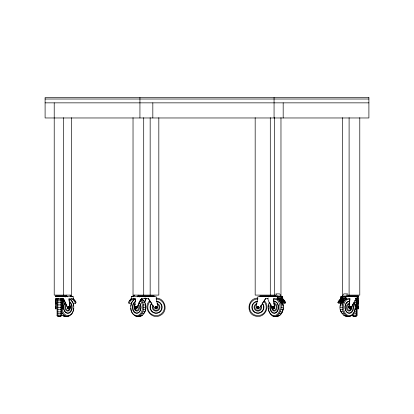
<?xml version="1.0" encoding="UTF-8"?>
<svg xmlns="http://www.w3.org/2000/svg" width="414" height="414" viewBox="0 0 414 414"><rect width="100%" height="100%" fill="white"/><g stroke="black" fill="none" stroke-linecap="round" stroke-linejoin="round"><path stroke-width="0.62" d="M56.133 307.944L55.59 308.182A2.924 2.732 0 0 1 55.59 306.37L55.755 306.37M57.085 315.375L57.085 315.665L57.085 298.903L57.085 299.193M57.846 316.425L57.846 316.11L60.894 316.11L60.894 316.425L57.846 316.425L57.846 298.458L62.198 298.53M61.655 315.375L61.655 315.665L61.655 298.903L61.655 299.193M139.311 297.004L139.311 296.621M345.354 298.742L346.606 298.742A12.001 8.482 -90 0 0 342.187 303.26L338.424 303.26L337.85 302.453A11.871 8.394 -90 0 1 342.269 297.935L342.269 296.031L343.796 293.878L347.563 293.878L346.037 296.031L342.269 296.031M353.106 316.425L353.106 316.115L356.154 316.115L356.154 316.425L353.106 316.425L353.106 313.745L356.154 313.745M355.026 297.004L355.026 296.626M356.154 316.425L356.154 298.142M357.867 296.621L357.867 306.841L358.245 306.841L358.245 296.621L355.833 296.621M73.713 308.461L73.123 311.297M268.251 306.696L268.417 304.921M268.582 310.205C274.322 326.392 287.352 306.872 277.892 299.363M274.663 316.425C281.711 317.678 284.868 308.725 282.571 303.26M130.829 306.096L131.429 303.26L128.966 303.26L128.397 302.453A11.871 8.394 90 0 1 131.528 298.654M137.179 316.425C144.688 315.22 145.521 303.835 140.418 299.369L142.571 299.369C147.255 303.69 146.96 313.072 141.008 316.115C135.813 318.102 130.695 313.652 130.819 308.363M354.876 310.205C351.284 323.225 335.961 313.921 340.882 303.26M348.79 316.425C340.934 315.173 340.23 302.406 346.606 298.758M355.036 309.656L355.202 307.881M136.755 308.14L139.611 301.495L141.505 298.53L136.755 308.14A1.713 1.211 90 0 1 135.238 308.865A1.713 1.211 90 0 1 134.534 306.841L135.445 298.877L135.714 298.877L131.14 298.872L131.398 296.615L133.318 296.615M135.011 304.999L135.155 303.778M135.435 301.325L135.575 300.098M350.611 308.766A1.713 1.211 -90 0 1 349.266 308.642A1.713 1.211 -90 0 1 348.836 306.841L349.752 298.877L350.021 298.877L349.106 306.841A1.713 1.211 -90 0 0 349.809 308.865A1.713 1.211 -90 0 0 351.326 308.14C351.077 306.557 357.111 299.265 355.357 298.53M346.037 296.615L340.857 296.615L340.593 298.872L340.862 298.872L341.079 296.998L345.659 296.998L345.442 298.872L350.021 298.877M350.881 307.68L350.617 306.37A2.924 1.935 -62 0 1 350.135 308.182L350.021 308.182A0.952 0.673 -90 0 1 349.644 306.955A0.952 0.673 -90 0 1 350.513 306.391M62.607 303.938L62.985 301.247L62.504 298.53L62.845 298.53L63.233 299.938L62.99 303.938M258.791 307.612C258.786 304.507 256.561 309.972 258.791 307.612L256.959 306.94A0.963 0.963 0 0 0 257.534 308.176A0.963 0.963 0 0 0 258.843 307.172A0.963 0.963 0 0 0 257.363 306.474A0.963 0.963 0 0 0 257.404 308.114L258.45 308.047M135.45 308.182L135.456 308.161A0.963 0.683 90 0 1 135.042 306.94L134.928 306.94A2.965 0.724 14.6 0 0 136.216 307.612L136.315 306.872L135.813 306.37A2.924 1.935 -62 0 0 135.331 308.182L136.253 307.835L135.688 307.276M56.133 303.938L55.755 301.247L56.242 298.53L55.895 298.53L55.507 299.938L55.755 303.938M146.302 298.53L144.714 302.53M358.245 303.938L358.493 299.938M61.438 303.819L62.788 300.823L61.712 300.823M350.906 307.612L351.025 307.612A2.965 0.724 14.6 0 0 349.732 306.94L350.26 307.276C349.494 309.605 352.04 306.96 350.451 306.365M351.3 307.618L352.785 304.466M353.033 303.938L353.701 302.655M144.496 302.184L145.93 298.53L146.292 298.53M262.176 303.938L262.864 302.655M72.957 311.851C71.57 316.379 65.64 317.843 61.976 315.204L64.134 315.204L65.691 316.115L67.363 316.425M131.59 302.706L133.955 299.363M136.222 307.876L135.368 308.109M136.263 307.804L136.351 307.038L135.88 306.365A0.963 0.683 90 0 0 135.042 306.94L135.078 306.955M338.688 301.428L338.393 301.93L341.591 301.93L342.89 300.067L344.862 298.38L341.664 298.38L338.688 301.428L341.886 301.428M350.824 307.835L349.939 308.109M263.18 302.184L265.612 298.53L268.096 298.53M265.778 298.53L259.376 308.14A1.713 1.713 0 0 1 256.24 306.841L257.901 296.621L267.801 296.626M73.713 306.096L73.118 303.26L75.576 303.26L76.15 302.453A11.871 8.394 90 0 0 73.019 298.654M132.816 296.031L133.427 295.166M133.386 296.838L134.607 295.115M137.153 296.838L138.369 295.115M281.266 303.26L281.841 302.453L285.603 302.453L285.034 303.26L281.266 303.26A12.001 8.482 -90 0 0 276.847 298.742M346.606 296.838L347.827 295.115L359.787 295.094L359.787 117.69M129.587 300.947L131.021 299.301M149.64 300.823C142.043 307.778 152.005 320.746 160.679 315.199C168.658 311.049 165.082 297.733 156.099 298.142M258.688 307.804L258.817 307.038L258.145 306.365M63.119 300.46L64.123 299.369L61.971 299.369M68.615 306.37C67.803 306.836 68.155 308.559 69.21 308.182A2.924 1.935 62 0 0 68.729 306.37L68.62 306.391A0.978 0.693 90 0 1 69.505 306.95A0.978 0.693 90 0 1 69.091 308.207M273.431 308.207A0.978 0.693 -90 0 0 273.845 306.95A0.978 0.693 -90 0 0 272.955 306.376L272.702 306.608L273.007 306.365A0.952 0.673 -90 0 1 273.763 306.805L273.83 307.038M68.667 306.365L68.191 307.038L68.279 307.804M69.179 308.109L68.294 307.835M273.519 308.109C272.241 308.808 272.49 305.511 272.619 307.804M68.217 307.607L68.853 307.276M69.469 306.955L69.619 306.94A0.978 0.693 90 0 1 68.859 308.228A0.978 0.693 90 0 1 68.434 306.639A0.978 0.693 90 0 1 69.614 306.919A2.965 0.724 -14.6 0 1 68.326 307.612L68.212 307.612M272.961 306.391L272.836 306.37A2.924 1.935 62 0 0 273.318 308.182L273.437 308.182A0.952 0.673 -90 0 0 273.814 306.955L273.193 307.276L273.437 308.182L272.66 307.876M155.855 306.365C154.613 306.639 155.255 308.684 156.466 308.182A0.963 0.963 0 0 0 157.041 306.94L155.209 307.612M65.21 316.425L69.034 316.11M346.637 316.425L350.461 316.115M257.901 298.142C247.613 297.676 245.471 313.89 255.526 316.11C264.096 318.832 270.994 306.893 264.36 300.823M63.233 296.626L55.372 296.626L55.755 296.621M146.302 296.626L131.398 296.615M267.698 298.53L268.07 298.53M355.388 298.53L355.745 298.53M267.698 296.626L277.483 296.615L277.747 298.872L278.017 298.872L277.799 296.998L282.374 296.998L282.591 298.872L282.86 298.872L282.602 296.615L277.421 296.615M358.245 296.626L358.627 296.626L358.245 296.621M62.845 298.53L61.929 298.53M45.1 99.013L368.9 99.013M45.1 102.853L368.9 102.853M275.817 295.094L255.174 295.094L255.174 117.69M55.372 295.86L66.105 295.86M138.442 295.86L154.194 295.86M259.806 295.86L275.558 295.86M347.895 295.86L358.627 295.86M281.184 296.031L277.421 296.031L275.895 293.878L279.662 293.878L281.184 296.031L281.184 297.935A11.871 8.394 -90 0 1 285.603 302.453M55.372 296.243L66.105 296.243M138.442 296.243L146.437 296.243M146.732 296.243L154.194 296.243M259.806 296.243L275.558 296.243M347.895 296.243L358.627 296.243M63.14 296.626L73.143 296.615L73.407 298.872L68.828 298.877L69.097 298.877L70.013 306.841A1.713 1.211 90 0 1 69.304 308.865A1.713 1.211 90 0 1 67.792 308.14L63.042 298.53M71.229 296.615L73.143 296.615M146.732 296.626L156.099 296.621L157.76 306.841A1.713 1.713 0 0 1 154.624 308.14L148.222 298.53M280.77 296.615L282.602 296.615M356.102 296.998L357.867 296.998M357.184 297.004L357.758 297.004L357.758 296.626M281.184 297.935L277.421 297.935A11.871 8.394 -90 0 1 281.841 302.453M342.269 297.935L345.98 297.935M63.14 298.53L64.936 301.495L67.792 308.14M144.248 298.53L148.388 298.53L150.82 302.184M56.542 298.53L58.436 298.53M141.402 298.53L144.439 298.53M356.438 298.53L357.458 298.53M278.974 298.654L282.172 298.654L285.023 301.93L281.825 301.93L280.159 299.669L278.55 298.38L282.172 298.654M341.245 298.654L344.443 298.654M357.184 298.53L358.094 298.53M134.643 298.742L133.386 298.742A12.001 8.482 90 0 0 128.966 303.26M73.138 298.872L73.407 298.872M131.14 298.872L131.409 298.872M267.708 298.53L268.733 301.495L272.133 308.14A1.713 1.211 -90 0 0 273.644 308.865A1.713 1.211 -90 0 0 274.353 306.841L273.437 298.877L273.706 298.877L274.622 306.841A1.713 1.211 -90 0 1 274.187 308.642A1.713 1.211 -90 0 1 272.847 308.766M345.442 298.872L345.711 298.872L345.969 296.615L355.895 296.626M273.437 298.877L278.017 298.872M279.383 298.965L282.581 298.965M340.836 298.965L344.034 298.965M279.776 299.301L282.979 299.301M340.437 299.301L343.641 299.301M57.846 299.369L60.894 299.369M280.159 299.669L283.357 299.669M340.054 299.669L343.258 299.669M280.526 300.067L283.725 300.067M339.687 300.067L342.89 300.067M280.878 300.497L284.076 300.497M339.34 300.497L342.538 300.497M57.846 300.823L60.894 300.823M141.759 300.823L143.912 300.823M279.227 300.818L280.304 300.818M343.149 300.818L344.225 300.818M354.322 300.818L356.154 300.818M281.215 300.947L284.413 300.947M339.004 300.947L342.202 300.947M281.53 301.428L284.728 301.428M337.85 302.453L341.617 302.453A11.871 8.394 -90 0 1 346.037 297.935M57.846 302.717L60.894 302.717M142.783 302.717L144.936 302.717M280.257 302.706L281.334 302.706M342.119 302.706L343.201 302.706M354.322 302.706L356.154 302.706M57.846 304.921L60.894 304.921M143.43 304.921L145.583 304.921M280.904 304.911L283.057 304.911M340.396 304.911L342.554 304.911M354.933 304.911L356.154 304.911M62.99 306.37L63.156 306.37A2.924 2.732 0 0 1 63.156 308.182M358.245 306.37L358.41 306.37A2.924 2.732 0 0 1 358.41 308.182L358.245 308.182M70.013 306.841L69.743 306.841A1.713 1.211 90 0 1 69.743 307.726M134.534 306.841L134.804 306.841M274.353 306.841L274.622 306.841M348.836 306.841L349.106 306.841M55.755 306.94L55.59 306.94A2.965 1.025 0 0 0 55.59 307.612L55.755 307.612M358.245 306.94L358.41 306.94A2.965 1.025 0 0 1 358.41 307.612L358.245 307.612M57.846 307.291L60.894 307.291M143.648 307.291L145.8 307.291M281.127 307.276L283.279 307.276M340.179 307.276L342.331 307.276M62.99 307.612L63.156 307.612A2.965 1.025 0 0 0 63.156 306.94M272.547 307.612L272.433 307.612A2.965 0.724 -14.6 0 1 273.726 306.94A0.978 0.693 -90 0 0 272.836 306.376A0.978 0.693 -90 0 0 272.433 307.633A0.978 0.693 -90 0 0 273.323 308.202M62.607 308.14L62.99 308.14M57.846 309.656L60.894 309.656M143.425 309.656L145.578 309.656M280.904 309.646L283.062 309.646M340.396 309.646L342.549 309.646M354.933 309.646L356.154 309.646M57.846 311.861L60.894 311.861M142.778 311.861L144.936 311.861M280.262 311.851L282.415 311.851M341.043 311.851L343.196 311.851M354.322 311.851L356.154 311.851M57.846 313.75L60.894 313.75M61.717 313.75L62.793 313.75L64.134 315.204M141.754 313.75L143.906 313.75M279.233 313.745L281.391 313.745M342.067 313.745L344.22 313.745M57.846 315.204L60.894 315.204M140.413 315.204L142.566 315.204M277.897 315.199L280.05 315.199M343.403 315.199L345.561 315.199M353.106 315.199L356.154 315.199M63.539 316.115L65.691 316.115M135.507 316.11L139.337 316.425M138.856 316.115L141.008 316.115M272.992 316.115L276.821 316.425M276.34 316.11L278.493 316.11M344.965 316.11L347.118 316.11M340.857 296.615L342.688 296.615M341.079 296.998L342.311 296.998M144.993 297.009L145.267 297.009M55.906 298.53L56.816 298.53M141.536 298.763L142.571 299.369M155.55 308.047L156.58 308.109A0.952 0.952 0 0 0 156.627 306.484A0.952 0.952 0 0 0 155.157 307.178A0.952 0.952 0 0 0 156.44 308.176M73.563 299.301L75.312 301.428M70.587 299.363L72.957 302.706M155.312 307.804C154.681 306.194 156.725 305.977 156.466 308.182M275.631 295.115L276.847 296.838M71.12 295.166L71.731 296.031M69.94 295.115L71.156 296.838M66.173 295.115L67.394 296.838M341.617 302.453L342.187 303.26M62.793 313.75L61.443 310.759M151.136 302.655L151.824 303.938M269.98 303.084L271.905 307.09M354.555 303.271L354.876 304.373M68.9 299.488L69.107 301.325M69.319 303.162L69.531 304.999M355.036 304.921L355.202 306.696M268.251 307.881L268.422 309.656M268.427 296.626L268.432 297.004M65.236 296.621L65.236 297.004M358.41 306.313L358.41 308.233M358.245 306.313L358.245 308.999M357.867 306.334L357.867 308.999M349.1 117.69L349.1 295.094M342.652 117.69L342.652 295.094M283.176 102.853L283.176 117.969M280.971 117.69L280.971 295.094M274.529 117.69L274.529 295.094M274.063 97.575L274.063 117.969M270.285 117.69L270.285 295.094M158.826 117.69L158.826 295.094L133.029 295.094L133.029 117.69M152.828 102.853L152.828 117.969M150.158 117.69L150.158 295.094M143.715 117.69L143.715 295.094M139.937 97.575L139.937 117.969M71.348 117.69L71.348 295.094L54.213 295.094L54.213 102.853M63.332 117.69L63.332 295.094M63.156 306.313L63.156 308.233M62.99 303.007L62.99 308.999M62.607 298.23L62.607 308.999M60.894 298.458L60.894 316.425M56.133 298.23L56.133 308.999M55.755 303.643L55.755 308.999M55.59 306.313L55.59 308.233M137.024 308.14A1.713 1.211 90 0 1 135.368 308.766M135.114 308.497A1.713 1.211 90 0 1 134.923 308.14M140.046 300.424A8.378 5.925 90 0 1 140.584 313.543A8.378 5.925 90 0 1 131.429 311.256A8.378 5.925 90 0 1 135.114 299.187M138.819 304.59A3.809 2.691 90 0 1 138.819 309.977A3.809 2.691 90 0 1 135.011 309.977A3.809 2.691 90 0 1 135.011 304.59M137.163 307.483A0.761 0.538 90 0 1 136.786 308.021M142.84 300.031A8.378 5.925 90 0 1 143.689 300.869M145.19 303.581A8.378 5.925 90 0 1 145.79 306.743M145.79 307.835A8.378 5.925 90 0 1 145.19 310.997M145.003 311.478A8.378 5.925 90 0 1 144.326 312.813M138.188 305.113A3.079 2.179 90 0 1 138.317 309.268A3.079 2.179 90 0 1 135.399 309.812A3.079 2.179 90 0 1 134.767 305.749M139.12 302.292A6.091 4.311 90 0 1 139.508 311.835A6.091 4.311 90 0 1 132.853 310.174A6.091 4.311 90 0 1 135.533 301.397M138.938 302.339A5.713 4.042 90 0 1 140.01 310.961A5.713 4.042 90 0 1 133.82 310.955A5.713 4.042 90 0 1 134.897 302.334M351.056 308.14A1.713 1.211 -90 0 1 350.86 308.497M354.037 302.189A8.378 5.925 -90 0 1 351.833 314.878A8.378 5.925 -90 0 1 343.548 309.092A8.378 5.925 -90 0 1 349.338 298.903M341.643 312.808A8.378 5.925 -90 0 1 341.172 311.933M340.97 311.468A8.378 5.925 -90 0 1 340.375 309.449M340.225 306.184A8.378 5.925 -90 0 1 340.97 303.089M351.755 307.286A3.809 2.691 -90 0 1 348.826 311.08A3.809 2.691 -90 0 1 346.409 306.619A3.809 2.691 -90 0 1 349.763 303.607M349.193 308.021A0.761 0.538 -90 0 1 349.193 306.546M351.512 307.291A3.079 2.179 -90 0 1 349.338 310.365A3.079 2.179 -90 0 1 347.16 307.291A3.079 2.179 -90 0 1 349.333 304.212M353.064 304.238A6.091 4.311 -90 0 1 350.803 313.01A6.091 4.311 -90 0 1 345.09 308.337A6.091 4.311 -90 0 1 349.333 301.19M352.562 304.43A5.713 4.042 -90 0 1 350.441 312.653A5.713 4.042 -90 0 1 345.085 308.275A5.713 4.042 -90 0 1 349.064 301.573M263.821 301.361A8.378 8.378 0 0 1 262.078 314.542A8.378 8.378 0 0 1 249.802 309.449A8.378 8.378 0 0 1 257.901 298.903M261.193 305.382A3.809 3.809 0 0 1 259.5 310.738A3.809 3.809 0 0 1 254.315 308.585A3.809 3.809 0 0 1 256.913 303.607M260.566 305.755A3.079 3.079 0 0 1 259.438 309.957A3.079 3.079 0 0 1 255.236 308.828A3.079 3.079 0 0 1 256.364 304.621M262.207 302.976A6.091 6.091 0 0 1 261.089 312.472A6.091 6.091 0 0 1 252.11 309.196A6.091 6.091 0 0 1 257.368 301.211M262.274 303.612A5.713 5.713 0 0 1 260.603 312.311A5.713 5.713 0 0 1 252.421 308.916A5.713 5.713 0 0 1 257.399 301.594M156.601 301.594A5.713 5.713 0 0 1 161.579 308.916A5.713 5.713 0 0 1 153.397 312.311A5.713 5.713 0 0 1 151.726 303.612M157.087 303.607A3.809 3.809 0 0 1 159.685 308.585A3.809 3.809 0 0 1 154.5 310.738A3.809 3.809 0 0 1 152.807 305.382M156.632 301.211A6.091 6.091 0 0 1 161.89 309.196A6.091 6.091 0 0 1 152.911 312.472A6.091 6.091 0 0 1 151.793 302.976M157.636 304.611A3.079 3.079 0 0 1 158.764 308.813A3.079 3.079 0 0 1 154.562 309.941A3.079 3.079 0 0 1 153.434 305.739M156.099 298.903A8.378 8.378 0 0 1 164.198 309.449A8.378 8.378 0 0 1 151.922 314.542A8.378 8.378 0 0 1 150.178 301.361M272.593 308.497A1.713 1.211 -90 0 1 272.402 308.14M284.754 302.737A12.001 8.482 -90 0 1 285.034 303.26M274.389 301.573A5.713 4.042 -90 0 1 278.368 308.275A5.713 4.042 -90 0 1 273.012 312.653A5.713 4.042 -90 0 1 270.891 304.43M273.695 303.607A3.809 2.691 -90 0 1 277.075 306.95A3.809 2.691 -90 0 1 274.161 311.08A3.809 2.691 -90 0 1 271.791 306.298M274.12 301.19A6.091 4.311 -90 0 1 278.368 308.337A6.091 4.311 -90 0 1 272.65 313.01A6.091 4.311 -90 0 1 270.389 304.238M274.12 304.197A3.079 2.179 -90 0 1 276.293 307.281A3.079 2.179 -90 0 1 274.12 310.355A3.079 2.179 -90 0 1 271.941 307.281M274.12 298.903A8.378 5.925 -90 0 1 279.905 309.092A8.378 5.925 -90 0 1 271.62 314.878A8.378 5.925 -90 0 1 269.421 302.189M274.265 306.546A0.761 0.538 -90 0 1 274.265 308.021M282.483 303.089A8.378 5.925 -90 0 1 283.228 306.184M283.228 308.373A8.378 5.925 -90 0 1 281.81 312.808M281.546 313.207A8.378 5.925 -90 0 1 280.754 314.143M69.179 308.766A1.713 1.211 90 0 1 67.523 308.14M69.624 308.14A1.713 1.211 90 0 1 69.428 308.497M71.156 298.742A12.001 8.482 90 0 1 75.576 303.26M69.645 302.334A5.713 4.042 90 0 1 70.727 310.955A5.713 4.042 90 0 1 64.537 310.961A5.713 4.042 90 0 1 65.609 302.339M69.531 304.59A3.809 2.691 90 0 1 69.536 309.977A3.809 2.691 90 0 1 65.728 309.977A3.809 2.691 90 0 1 65.722 304.59M70.049 302.003A6.091 4.311 90 0 1 71.28 311.059A6.091 4.311 90 0 1 64.765 311.468A6.091 4.311 90 0 1 65.428 302.292M69.78 305.739A3.079 2.179 90 0 1 69.143 309.796A3.079 2.179 90 0 1 66.23 309.258A3.079 2.179 90 0 1 66.354 305.102M69.428 299.187A8.378 5.925 90 0 1 73.754 308.554A8.378 5.925 90 0 1 67.642 315.654A8.378 5.925 90 0 1 61.986 307.835M61.986 306.743A8.378 5.925 90 0 1 62.768 303.1M63.197 302.189A8.378 5.925 90 0 1 64.501 300.424M67.632 307.944A0.761 0.538 90 0 1 67.378 307.483M352.345 315.38L352.345 315.665L352.345 315.375M356.915 298.903L356.915 315.665L356.915 298.903M368.9 97.575L45.1 97.575L45.1 117.969L368.9 117.969L368.9 97.575M135.011 306.691A0.978 0.693 90 0 0 135.507 308.233A0.978 0.693 90 0 0 136.206 306.857A0.978 0.693 90 0 0 135.011 306.691M350.937 307.856A0.978 0.693 -90 0 0 350.441 306.313A0.978 0.693 -90 0 0 349.747 307.695A0.978 0.693 -90 0 0 350.937 307.856"/></g></svg>
